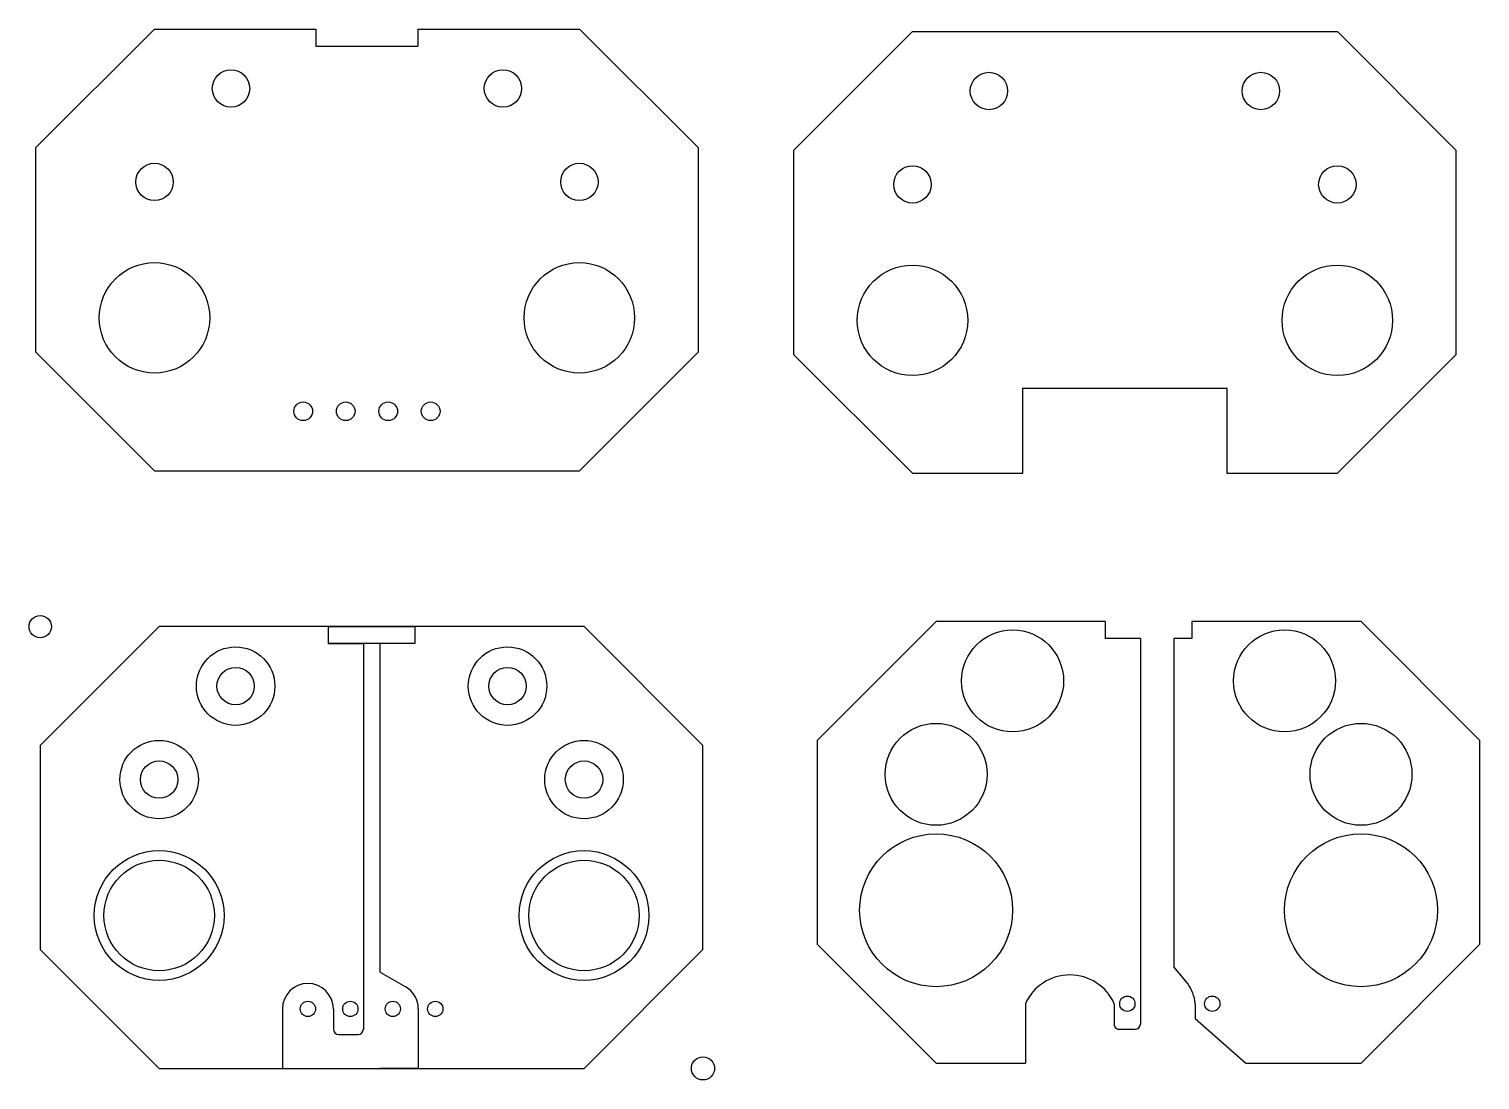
# Model space of a CAD drawing. Header units: millimetres. Extents: x 64.7 to 150.1, y 32.6 to 94.5.
import ezdxf

# ---------------------------------------------------------------- set-up
doc = ezdxf.new("R2010")
doc.units = ezdxf.units.MM
for name, color, linetype in [('Cardboard', 20, 'Continuous'), ('Copper_only', 100, 'Continuous'), ('CUT_copper', 50, 'Continuous'), ('CUT_copper_raster', 5, 'Continuous'), ('CUT_FR4', 30, 'Continuous'), ('Marker', 6, 'Continuous')]:
    doc.layers.add(name, color=color, linetype=linetype)

msp = doc.modelspace()

# ---------------------------------------------------------------- linework, layer by layer
at = {"layer": 'Cardboard'}
for p, q in [((116.669, 94.303), (109.669, 87.303)), ((116.669, 94.303), (125.469, 94.303)), ((125.469, 94.303), (132.869, 94.303)), ((132.869, 94.303), (141.669, 94.303)), ((148.669, 87.303), (141.669, 94.303)), ((109.669, 87.303), (109.669, 75.303)), ((148.669, 75.303), (148.669, 87.303)), ((109.669, 75.303), (116.669, 68.303)), ((141.669, 68.303), (148.669, 75.303)), ((123.169, 68.303), (123.169, 73.303)), ((123.169, 73.303), (135.169, 73.303)), ((135.169, 73.303), (135.169, 68.303)), ((116.669, 68.303), (123.169, 68.303)), ((135.169, 68.303), (141.669, 68.303))]:
    msp.add_line(p, q, dxfattribs=at)
for centre, radius in [((121.169, 90.803), 1.1), ((137.169, 90.803), 1.1), ((116.669, 85.303), 1.1), ((141.669, 85.303), 1.1), ((116.669, 77.303), 3.25), ((141.669, 77.303), 3.25)]:
    msp.add_circle(centre, radius, dxfattribs=at)
at = {"layer": 'Copper_only'}
for p, q in [((118.061, 59.584), (111.061, 52.584)), ((128.011, 59.584), (118.061, 59.584)), ((128.011, 59.584), (128.011, 58.584)), ((133.111, 59.584), (133.111, 58.584)), ((143.061, 59.584), (133.111, 59.584)), ((150.061, 52.584), (143.061, 59.584)), ((130.079, 58.584), (128.011, 58.584)), ((130.079, 58.584), (130.079, 35.884)), ((133.111, 58.584), (132.044, 58.584)), ((132.044, 58.584), (132.044, 39.245)), ((111.061, 52.584), (111.061, 40.584)), ((150.061, 40.584), (150.061, 52.584)), ((111.061, 40.584), (118.061, 33.584)), ((143.061, 33.584), (150.061, 40.584)), ((132.846, 38.287), (132.044, 39.245)), ((123.311, 37.084), (123.311, 33.584)), ((128.546, 37.084), (128.546, 35.884)), ((133.311, 37.084), (133.311, 36.209)), ((133.311, 36.209), (136.28, 33.584)), ((128.814, 35.584), (129.779, 35.584)), ((118.061, 33.584), (123.311, 33.584)), ((136.28, 33.584), (143.061, 33.584))]:
    msp.add_line(p, q, dxfattribs=at)
for centre, radius in [((122.561, 56.084), 3), ((138.561, 56.084), 3), ((118.061, 50.584), 3), ((143.061, 50.584), 3), ((118.061, 42.584), 4.5), ((143.061, 42.584), 4.5), ((129.311, 37.084), 0.45), ((134.311, 37.084), 0.45)]:
    msp.add_circle(centre, radius, dxfattribs=at)
for centre, radius, start, end in [((125.928, 35.911), 2.868, 24.14384, 155.85616), ((130.848, 36.824), 2.477, 6.0236, 36.2081), ((128.813, 35.853), 0.269, 173.45733, 270.26666), ((129.779, 35.884), 0.3, 270, 0)]:
    msp.add_arc(centre, radius, start, end, dxfattribs=at)
at = {"layer": 'CUT_copper'}
for p, q in [((72.342, 59.276), (65.342, 52.276)), ((82.292, 59.276), (72.342, 59.276)), ((82.292, 59.276), (82.292, 58.276)), ((87.392, 59.276), (87.392, 58.276)), ((97.342, 59.276), (87.392, 59.276)), ((104.342, 52.276), (97.342, 59.276)), ((87.392, 58.276), (82.292, 58.276)), ((65.342, 52.276), (65.342, 40.276)), ((104.342, 40.276), (104.342, 52.276)), ((65.342, 40.276), (72.342, 33.276)), ((97.342, 33.276), (104.342, 40.276)), ((72.342, 33.276), (97.342, 33.276))]:
    msp.add_line(p, q, dxfattribs=at)
for centre, radius in [((76.842, 55.776), 1.1), ((92.842, 55.776), 1.1), ((72.342, 50.276), 1.1), ((97.342, 50.276), 1.1), ((72.342, 42.276), 3.25), ((97.342, 42.276), 3.25), ((81.092, 36.776), 0.45), ((83.592, 36.776), 0.45), ((86.092, 36.776), 0.45), ((88.592, 36.776), 0.45)]:
    msp.add_circle(centre, radius, dxfattribs=at)
at = {"layer": 'CUT_copper_raster'}
for p, q in [((82.292, 59.276), (87.392, 59.276)), ((87.392, 59.276), (82.292, 59.276)), ((82.292, 59.276), (82.292, 58.276)), ((87.392, 59.276), (87.392, 58.276)), ((82.292, 58.276), (84.36, 58.276)), ((84.36, 58.276), (84.36, 35.576)), ((87.392, 58.276), (85.325, 58.276)), ((85.325, 58.276), (85.325, 38.938)), ((86.833, 38.08), (85.325, 38.938)), ((86.833, 38.08), (86.833, 38.08)), ((86.833, 38.08), (86.833, 38.08)), ((79.592, 36.776), (79.592, 33.276)), ((82.592, 36.776), (82.592, 35.576)), ((87.592, 36.776), (87.592, 33.276)), ((82.892, 35.276), (84.06, 35.276)), ((79.592, 33.276), (84.36, 33.276)), ((84.36, 33.276), (85.325, 33.276)), ((87.592, 33.276), (85.325, 33.276))]:
    msp.add_line(p, q, dxfattribs=at)
for centre, radius in [((76.842, 55.776), 2.309), ((92.842, 55.776), 2.309), ((72.342, 50.276), 2.309), ((97.342, 50.276), 2.309), ((72.342, 42.276), 3.819), ((97.342, 42.276), 3.819)]:
    msp.add_circle(centre, radius, dxfattribs=at)
for centre, radius, start, end in [((81.092, 36.776), 1.5, 0, 180), ((86.092, 36.776), 1.5, 0, 60.38767), ((82.892, 35.576), 0.3, 180, 270), ((84.06, 35.576), 0.3, 270, 360)]:
    msp.add_arc(centre, radius, start, end, dxfattribs=at)
at = {"layer": 'CUT_FR4'}
for p, q in [((72.069, 94.451), (65.069, 87.451)), ((72.069, 94.451), (81.569, 94.451)), ((81.569, 94.451), (81.569, 93.451)), ((87.569, 94.451), (87.569, 93.451)), ((87.569, 94.451), (97.069, 94.451)), ((104.069, 87.451), (97.069, 94.451)), ((81.569, 93.451), (87.569, 93.451)), ((65.069, 87.451), (65.069, 75.451)), ((104.069, 75.451), (104.069, 87.451)), ((65.069, 75.451), (72.069, 68.451)), ((97.069, 68.451), (104.069, 75.451)), ((72.069, 68.451), (97.069, 68.451))]:
    msp.add_line(p, q, dxfattribs=at)
for centre, radius in [((76.569, 90.951), 1.1), ((92.569, 90.951), 1.1), ((72.069, 85.451), 1.1), ((97.069, 85.451), 1.1), ((72.069, 77.451), 3.25), ((97.069, 77.451), 3.25), ((80.819, 71.951), 0.55), ((83.319, 71.951), 0.55), ((85.819, 71.951), 0.55), ((88.319, 71.951), 0.55)]:
    msp.add_circle(centre, radius, dxfattribs=at)
at = {"layer": 'Marker'}
for centre, radius in [((65.342, 59.276), 0.657), ((104.342, 33.276), 0.682)]:
    msp.add_circle(centre, radius, dxfattribs=at)

doc.saveas('drawing.dxf')
